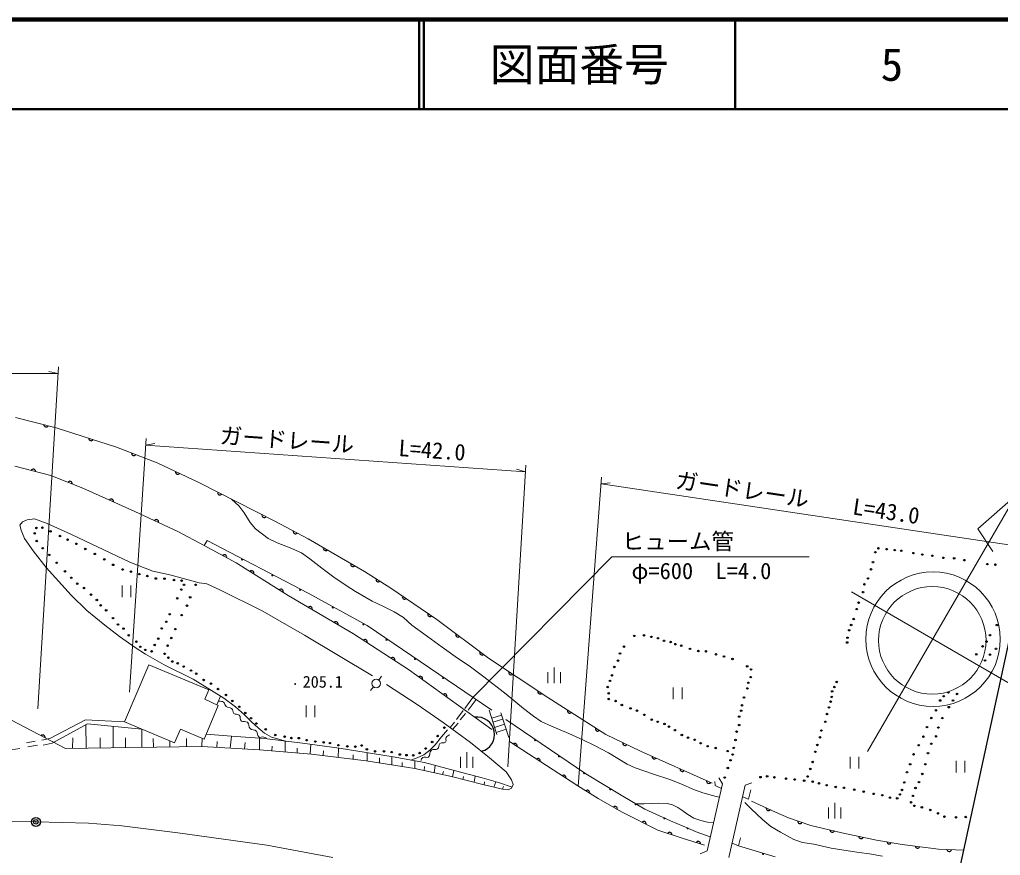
# Model space of a CAD drawing. Units: millimetres, scale not verified. Extents: x 40000 to 680000, y 20000 to 380000.
# Drawn here: x 464148 to 573599, y 286777 to 380000 of the extents above; entities that cross this region are included whole.
import ezdxf
from ezdxf.enums import TextEntityAlignment as Align

# ---------------------------------------------------------------- set-up
doc = ezdxf.new("R2010")
doc.units = ezdxf.units.MM
doc.header["$LTSCALE"] = 1000
doc.header["$PDMODE"] = 32
doc.header["$PDSIZE"] = 500
doc.linetypes.add('CHAIN', pattern=[18.5, 12, -1.5, 3.5, -1.5])
for name, color, linetype, lineweight in [('M-BGD', 7, 'Continuous', 13), ('M-BMK', 2, 'CHAIN', 13), ('M-BMK-SRVR', 3, 'Continuous', 25), ('M-STR-HTXT', 7, 'Continuous', 13), ('M-TTL', 2, 'Continuous', 140), ('M-TTL-LINE', 7, 'Continuous', 50)]:
    doc.layers.add(name, color=color, linetype=linetype, lineweight=lineweight)
doc.layers.add('M-BMK-HTXT', color=7, linetype='Continuous')
doc.layers.add('M-TTL-TXT', color=7, linetype='Continuous')
doc.styles.add('ＭＳ ゴシック', font='')
doc.styles.get('ＭＳ ゴシック').set_extended_font_data('MS Gothic')

msp = doc.modelspace()

# ---------------------------------------------------------------- linework, layer by layer
at = {"layer": 'M-BGD'}
for p, q in [((463681, 335616), (468223, 334481)), ((468223, 334481), (474974, 332315)), ((474974, 332315), (479495, 330569)), ((479495, 330569), (484164, 328361)), ((463618, 330175), (467634, 329166)), ((467634, 329166), (471188, 327736)), ((484164, 328361), (492639, 324050)), ((471188, 327736), (477014, 325149)), ((487811, 326506), (488664, 325730)), ((558771, 298375), (575356, 326938)), ((575356, 326938), (571097, 323200)), ((477014, 325149), (481787, 322920)), ((488664, 325730), (489210, 325001)), ((464454, 323986), (464160, 323628)), ((465001, 324196), (464454, 323986)), ((465821, 324301), (465001, 324196)), ((467230, 323797), (465821, 324301)), ((489210, 325001), (489869, 323908)), ((492639, 324050), (496340, 322094)), ((464160, 323628), (464328, 323061)), ((464328, 323061), (464706, 322135)), ((469943, 322556), (467230, 323797)), ((481787, 322920), (484732, 321343)), ((489869, 323908), (490458, 323207)), ((490458, 323207), (491902, 322113)), ((571097, 323200), (572740, 320689)), ((464706, 322135), (465674, 320747)), ((472824, 321189), (469943, 322556)), ((484732, 321343), (485074, 321894)), ((485074, 321894), (496336, 316009)), ((491902, 322113), (492884, 321636)), ((496340, 322094), (502649, 318435)), ((465674, 320747), (467104, 318897)), ((476441, 319486), (472824, 321189)), ((484732, 321343), (488328, 319408)), ((492884, 321636), (494356, 321090)), ((494356, 321090), (495604, 320515)), ((495604, 320515), (496543, 319870)), ((496543, 319870), (497861, 318818)), ((467104, 318897), (469901, 315784)), ((479028, 318497), (476441, 319486)), ((488328, 319408), (494132, 315770)), ((497861, 318818), (499207, 317823)), ((480899, 318055), (479028, 318497)), ((484191, 317193), (480899, 318055)), ((499207, 317823), (500581, 316870)), ((502649, 318435), (505586, 316598)), ((475583, 316864), (475583, 315564)), ((476558, 315564), (476558, 316864)), ((485042, 317067), (484191, 317193)), ((486556, 316342), (485042, 317067)), ((491225, 314070), (486556, 316342)), ((500581, 316870), (501632, 316197)), ((505586, 316598), (510704, 313079)), ((469901, 315784), (471667, 314102)), ((494132, 315770), (501419, 311490)), ((496336, 316009), (502928, 312413)), ((501632, 316197), (503483, 315131)), ((556971, 316187), (575132, 305642)), ((503483, 315131), (504674, 314584)), ((504674, 314584), (505964, 313939)), ((471667, 314102), (473644, 312462)), ((495957, 311357), (491225, 314070)), ((505964, 313939), (506988, 313323)), ((506988, 313323), (507913, 312467)), ((510704, 313079), (516466, 308789)), ((473644, 312462), (475284, 311179)), ((502928, 312413), (516847, 302963)), ((507913, 312467), (509679, 311178)), ((475284, 311179), (477030, 309980)), ((503517, 306815), (495957, 311357)), ((501419, 311490), (507538, 307515)), ((509679, 311178), (511292, 310014)), ((477030, 309980), (478187, 309223)), ((511292, 310014), (513030, 308780)), ((478187, 309223), (480268, 308045)), ((513030, 308780), (514306, 307925)), ((516466, 308789), (523083, 304401)), ((478563, 308025), (475851, 301683)), ((485250, 305250), (478563, 308025)), ((480268, 308045), (483528, 306426)), ((514306, 307925), (515960, 306677)), ((523808, 306000), (523808, 307750)), ((504551, 306762), (504226, 306337)), ((507538, 307515), (516844, 300828)), ((515960, 306677), (518442, 304742)), ((523108, 306000), (523108, 307225)), ((524508, 306000), (524508, 307225)), ((469271, 298683), (455444, 305928)), ((483528, 306426), (485547, 305157)), ((503648, 305578), (503323, 305153)), ((508524, 303590), (505103, 305848)), ((537095, 305493), (537095, 304193)), ((538070, 304193), (538070, 305493)), ((484809, 304198), (485250, 305250)), ((485547, 305157), (486935, 304302)), ((486550, 304539), (486141, 303587)), ((486935, 304302), (488253, 303363)), ((513831, 303171), (514744, 304391)), ((518442, 304742), (520377, 303144)), ((523083, 304401), (529553, 300258)), ((484759, 299741), (486323, 303504)), ((486323, 303504), (484809, 304198)), ((488253, 303363), (489230, 302467)), ((496122, 303501), (496122, 302201)), ((497097, 302201), (497097, 303501)), ((511426, 301600), (508524, 303590)), ((514195, 302988), (515102, 304148)), ((489230, 302467), (490033, 301669)), ((512918, 301952), (513645, 302923)), ((513307, 301885), (513905, 302614)), ((516538, 302989), (517416, 300253)), ((517938, 302435), (516830, 302079)), ((517865, 302661), (518744, 299926)), ((520377, 303144), (521498, 302303)), ((521498, 302303), (522367, 301714)), ((467529, 299798), (471483, 301901)), ((467767, 299279), (471707, 301466)), ((471483, 301901), (475851, 301683)), ((471559, 298718), (471538, 301372)), ((471707, 301466), (477800, 300866)), ((474602, 298764), (474601, 301181)), ((475851, 301683), (481451, 299335)), ((490033, 301669), (490775, 300990)), ((514448, 299359), (511426, 301600)), ((512179, 301041), (512694, 301644)), ((512466, 300829), (513073, 301539)), ((518083, 301983), (516975, 301627)), ((518267, 301409), (517159, 301053)), ((518426, 301933), (527342, 295876)), ((522367, 301714), (523503, 301195)), ((523503, 301195), (525438, 300382)), ((470060, 298695), (470074, 299899)), ((473144, 298742), (473144, 299899)), ((475976, 298785), (475976, 299899)), ((477785, 298813), (477800, 300866)), ((481451, 299335), (482096, 300849)), ((482096, 300849), (484759, 299741)), ((484983, 300280), (487796, 300067)), ((487663, 298740), (487796, 300067)), ((487796, 300067), (491484, 299801)), ((490775, 300990), (491479, 300404)), ((491479, 300404), (492252, 299975)), ((492252, 299975), (493852, 299518)), ((510523, 299106), (511214, 300003)), ((511214, 300003), (511906, 300769)), ((518449, 300843), (517341, 300487)), ((525438, 300382), (527008, 299681)), ((529553, 300258), (533446, 298413)), ((464907, 299349), (465889, 299517)), ((465047, 298886), (466127, 299054)), ((466632, 299615), (467529, 299798)), ((466758, 299068), (467767, 299279)), ((469271, 298683), (484488, 298909)), ((479074, 298832), (479060, 299801)), ((480926, 298861), (480914, 299560)), ((482762, 298889), (482762, 299801)), ((484509, 299845), (484488, 298909)), ((484488, 298909), (490932, 298567)), ((486169, 298820), (486187, 299463)), ((489252, 298656), (489309, 299369)), ((490932, 298567), (490916, 299842)), ((491484, 299801), (495704, 299296)), ((492299, 298452), (492319, 298977)), ((493765, 299542), (493777, 298329)), ((495704, 299296), (499825, 298735)), ((496591, 298093), (496641, 299169)), ((509934, 298526), (510523, 299106)), ((516598, 297676), (514448, 299359)), ((518800, 299472), (526427, 294530)), ((527008, 299681), (528396, 298994)), ((528396, 298994), (529882, 298209)), ((435656, 294122), (464162, 298714)), ((490932, 298567), (496716, 298083)), ((495104, 298734), (495112, 298217)), ((496716, 298083), (502814, 297305)), ((498037, 297914), (498058, 298435)), ((499702, 297702), (499739, 298747)), ((499825, 298735), (505826, 297768)), ((501359, 297491), (501353, 297988)), ((502918, 297289), (502951, 298231)), ((505675, 296872), (505698, 297789)), ((505826, 297768), (509317, 297123)), ((508504, 297648), (509242, 297993)), ((509242, 297993), (509934, 298526)), ((513341, 296544), (513341, 297769)), ((514041, 296544), (514041, 298294)), ((514741, 296544), (514741, 297769)), ((529882, 298209), (530906, 297592)), ((533446, 298413), (541437, 294838)), ((556826, 297780), (556826, 296480)), ((557801, 296480), (557801, 297780)), ((502814, 297305), (508240, 296485)), ((504311, 297079), (504319, 297645)), ((506832, 296698), (506824, 297122)), ((507801, 297403), (508504, 297648)), ((508240, 296485), (508250, 297320)), ((509310, 296249), (509329, 296686)), ((509317, 297123), (512780, 296198)), ((510424, 296003), (510525, 296800)), ((518430, 296078), (516598, 297676)), ((530906, 297592), (531957, 296933)), ((531957, 296933), (532826, 296541)), ((568655, 297307), (568655, 296007)), ((569630, 296007), (569630, 297307)), ((508240, 296485), (512341, 295580)), ((511324, 295805), (511435, 296134)), ((512341, 295580), (515832, 294697)), ((512468, 295548), (512609, 296243)), ((512780, 296198), (515752, 295427)), ((513626, 295255), (513678, 295583)), ((514868, 294941), (514998, 295622)), ((519047, 295218), (518430, 296078)), ((527342, 295876), (531454, 293384)), ((532826, 296541), (534873, 295854)), ((534873, 295854), (536710, 295251)), ((515752, 295427), (517603, 294894)), ((515832, 294697), (518040, 294150)), ((515985, 294659), (516042, 294975)), ((517085, 294387), (517283, 294986)), ((517603, 294894), (519109, 294398)), ((518040, 294150), (518145, 294461)), ((519215, 294667), (519047, 295218)), ((519056, 294265), (519215, 294667)), ((526427, 294530), (528698, 293128)), ((536710, 295251), (538140, 294690)), ((538140, 294690), (539275, 294157)), ((540867, 287293), (542588, 294751)), ((541731, 295003), (541768, 294564)), ((541768, 294564), (542466, 294222)), ((542588, 294751), (542177, 295415)), ((543294, 286532), (545119, 294616)), ((545119, 294616), (545862, 294882)), ((518040, 294150), (518682, 294097)), ((518682, 294097), (519056, 294265)), ((531454, 293384), (533935, 291933)), ((539275, 294157), (540397, 293765)), ((540397, 293765), (541869, 293344)), ((541869, 293344), (542243, 293256)), ((545497, 293059), (545768, 294087)), ((528698, 293128), (531404, 291599)), ((532932, 292520), (533836, 292525)), ((533836, 292525), (534612, 292563)), ((534612, 292563), (535472, 292591)), ((535472, 292591), (536397, 292554)), ((536397, 292554), (537014, 292413)), ((537014, 292413), (537593, 292133)), ((544824, 293309), (545497, 293059)), ((545070, 292672), (545771, 291980)), ((545830, 292829), (548521, 291609)), ((555108, 290882), (555108, 292632)), ((531404, 291599), (535357, 289595)), ((533935, 291933), (536788, 290622)), ((537593, 292133), (538051, 291806)), ((538051, 291806), (538724, 291329)), ((538724, 291329), (539407, 290946)), ((545771, 291980), (547098, 290756)), ((548521, 291609), (549951, 290964)), ((554408, 290882), (554408, 292107)), ((555808, 290882), (555808, 292107)), ((536788, 290622), (538190, 290033)), ((539407, 290946), (540182, 290684)), ((540182, 290684), (540930, 290497)), ((540930, 290497), (541595, 290448)), ((547098, 290756), (547986, 289989)), ((549951, 290964), (552433, 290109)), ((552433, 290109), (555896, 289310)), ((535357, 289595), (538091, 288683)), ((538190, 290033), (539648, 289402)), ((539648, 289402), (541227, 288850)), ((547986, 289989), (549052, 289354)), ((549052, 289354), (550566, 288541)), ((555896, 289310), (559765, 288483)), ((538091, 288683), (540573, 287912)), ((544389, 287835), (543657, 288139)), ((544585, 288746), (544389, 287835)), ((550566, 288541), (551510, 288232)), ((551510, 288232), (552790, 288017)), ((552790, 288017), (554697, 287569)), ((559765, 288483), (562625, 288006)), ((562625, 288006), (566689, 287463)), ((540082, 286965), (540867, 287293)), ((544389, 287835), (548469, 286629)), ((554697, 287569), (556137, 287354)), ((556137, 287354), (557841, 287111)), ((557841, 287111), (558975, 286967)), ((558975, 286967), (560458, 286687)), ((566689, 287463), (569504, 287346))]:
    msp.add_line(p, q, dxfattribs=at)
at = {"layer": 'M-BGD', "lineweight": 25}
for centre in [(466023, 323295), (466696, 323323), (467593, 322931), (465841, 322692), (466051, 321837), (468659, 322398), (469500, 321991), (466724, 321038), (470481, 321529), (471477, 320954), (559990, 321035), (560915, 320932), (561803, 320829), (562541, 320754), (467453, 320295), (472542, 320407), (473594, 319790), (559644, 320595), (563897, 320493), (564887, 320334), (566009, 320193), (567224, 319969), (568439, 319904), (569561, 319707), (468280, 319412), (469205, 318458), (474589, 319187), (475655, 318668), (476566, 318430), (559167, 318689), (559392, 319483), (572150, 319268), (573047, 319203), (469906, 317743), (477505, 318150), (478402, 317939), (479351, 317664), (480314, 317645), (481370, 317486), (482230, 317421), (558812, 317670), (470579, 317084), (471322, 316594), (482185, 316428), (482493, 316952), (483800, 316953), (558429, 317016), (472108, 315865), (472767, 315262), (481736, 315452), (483183, 315565), (558279, 316137), (473187, 314659), (473804, 314112), (482819, 314626), (557569, 314249), (557775, 314969), (474561, 313243), (480898, 313677), (482230, 313575), (557228, 313141), (475136, 312528), (475739, 312079), (480010, 312088), (480518, 312836), (481529, 312018), (556723, 311894), (556947, 312468), (573200, 312463), (476328, 311322), (479627, 310958), (481066, 311023), (532740, 311260), (533834, 311316), (534647, 311148), (535376, 310998), (556541, 311052), (572429, 311341), (477183, 310607), (477617, 310046), (478164, 309696), (479225, 310247), (480660, 310168), (531591, 310063), (536058, 310708), (536797, 310578), (537339, 310335), (537984, 310166), (538965, 309811), (556499, 310520), (571616, 310093), (572050, 310626), (573116, 309813), (478879, 309528), (480337, 309256), (480758, 308822), (531151, 309297), (539900, 309568), (540732, 309540), (541872, 309204), (542751, 308961), (543704, 308680), (570915, 309210), (572443, 309168), (481178, 308401), (481795, 308205), (482468, 307840), (530516, 307792), (530918, 308503), (545344, 307867), (545779, 307517), (571882, 308523), (483267, 307392), (483856, 307041), (530245, 306858), (545737, 306661), (484683, 306340), (485511, 305934), (486296, 305331), (529778, 305558), (530030, 306241), (545372, 305400), (545470, 306030), (555079, 305550), (555332, 306117), (487165, 304672), (529890, 304857), (529899, 304213), (544980, 304390), (554785, 304456), (554827, 305066), (567279, 304528), (567798, 304949), (568770, 304780), (487880, 303999), (488665, 303354), (530656, 303988), (531357, 303558), (532320, 303166), (544769, 303521), (554469, 303278), (554659, 303930), (566880, 304055), (567844, 303308), (568307, 304051), (489324, 302667), (489969, 302078), (533049, 302923), (533871, 302455), (544447, 302259), (544671, 302904), (554259, 302542), (565884, 302092), (566403, 302962), (567129, 302088), (490572, 301489), (511546, 301027), (534694, 301923), (535348, 301680), (536115, 301446), (536619, 301137), (544447, 301306), (554059, 301680), (565408, 301083), (566681, 301036), (491609, 300845), (492675, 300200), (493726, 300017), (494483, 299863), (495310, 299849), (510788, 300087), (537273, 300745), (538049, 300203), (538741, 299913), (544167, 300577), (553460, 299945), (553618, 300702), (565015, 300017), (566428, 300055), (496180, 299625), (497147, 299471), (498086, 299386), (498773, 299302), (499727, 299064), (500722, 298938), (501619, 298910), (502320, 299036), (510186, 299429), (539479, 299670), (540143, 299287), (540947, 298950), (541835, 298754), (543844, 298768), (544040, 299651), (553176, 299094), (564482, 299064), (565882, 299228), (502895, 298601), (503821, 298377), (504816, 298377), (505671, 298293), (506582, 298027), (507326, 297956), (508083, 297942), (508784, 298195), (509457, 298699), (543171, 298408), (543718, 298025), (552955, 298336), (563907, 298041), (565517, 298176), (543480, 297394), (552659, 297193), (563529, 296947), (565223, 296943), (542839, 295455), (543185, 296520), (546826, 295499), (547574, 295593), (548387, 295490), (552088, 295576), (552388, 296417), (563178, 296050), (564886, 295863), (549686, 295341), (550640, 295238), (551705, 295107), (552658, 294995), (553359, 294817), (554219, 294602), (555224, 294411), (562870, 294914), (564522, 294952), (556135, 294312), (557299, 294102), (558351, 293892), (559472, 293639), (560425, 293485), (562385, 293577), (562618, 294073), (563835, 293410), (564129, 294293), (561267, 293219), (562080, 293135), (563638, 292695), (564003, 292302), (564830, 292134), (565770, 291839), (566625, 291461), (567354, 291096), (568658, 291026), (569737, 291054)]:
    msp.add_circle(centre, 83.5, dxfattribs=at)
at = {"layer": 'M-BGD'}
for centre, radius in [((488985, 319770), 57.1), ((492353, 318010), 57.1), ((566088, 310893), 7500), ((495452, 316390), 57.1), ((566001, 310761), 6000), ((499090, 314418), 57.1), ((502523, 312546), 57.1), ((505091, 310835), 57.1), ((508267, 308678), 57.1), ((511400, 306551), 57.1), ((494902, 305888), 51.9), ((503937, 305958), 477), ((521677, 299614), 57.1), ((524331, 297811), 57.1), ((527137, 295944), 57.1), ((530069, 294137), 57.1), ((532885, 292456), 57.1), ((536112, 290895), 57.1), ((538694, 289787), 57.1), ((547114, 286925), 57.1)]:
    msp.add_circle(centre, radius, dxfattribs=at)
at = {"layer": 'M-BGD', "lineweight": 25}
for centre, radius, start, end in [((467112, 334816), 256, 178.64414, 333.28337), ((472123, 333288), 256, 174.89039, 329.52962), ((476905, 331629), 256, 171.57148, 326.21071), ((465669, 329602), 256, 358.57358, 153.21281), ((481800, 329541), 256, 167.3675, 322.00673), ((469760, 328250), 256, 350.76216, 145.4014), ((486501, 327235), 256, 165.71863, 320.35786), ((474366, 326263), 256, 348.73709, 143.37632), ((479404, 323971), 256, 347.64967, 142.28891), ((491446, 324720), 256, 165.71863, 320.35786), ((494937, 322899), 256, 164.828, 319.46724), ((498296, 321025), 256, 162.56665, 317.20588), ((487001, 320058), 256, 344.39961, 139.03885), ((490039, 318269), 256, 340.60042, 135.23965), ((501356, 319250), 256, 162.56665, 317.20588), ((504187, 317539), 256, 160.66271, 315.30194), ((493312, 316217), 256, 340.60042, 135.23965), ((507111, 315618), 256, 158.1652, 312.80443), ((496565, 314275), 256, 342.2546, 136.89383), ((509954, 313663), 256, 158.1652, 312.80443), ((499439, 312588), 256, 342.2546, 136.89383), ((502695, 310594), 256, 339.67728, 134.31652), ((513067, 311389), 256, 156.01176, 310.65099), ((505772, 308596), 256, 339.67728, 134.31652), ((515764, 309381), 256, 156.01176, 310.65099), ((508866, 306493), 256, 336.97769, 131.61693), ((518997, 307178), 256, 159.13061, 313.76984), ((511583, 304539), 256, 336.97769, 131.61693), ((522231, 305033), 256, 159.13061, 313.76984), ((515218, 300263), 1938, 284.22171, 97.69503), ((525541, 302894), 256, 160.04881, 314.68804), ((466736, 299947), 256, 345.0279, 139.66713), ((528656, 300900), 256, 160.04881, 314.68804), ((519413, 299007), 256, 339.73804, 134.37727), ((531703, 299301), 256, 167.31425, 321.95348), ((534977, 297789), 256, 168.57815, 323.21738), ((522002, 297330), 256, 339.73804, 134.37727), ((524870, 295471), 256, 339.73804, 134.37727), ((538108, 296388), 256, 168.57815, 323.21738), ((541070, 295063), 256, 168.57815, 323.21738), ((527517, 293791), 256, 340.99402, 135.63325), ((530605, 291986), 256, 343.22406, 137.8633), ((547725, 292032), 256, 168.30391, 322.94315), ((533811, 290316), 256, 345.79117, 140.43041), ((551240, 290580), 256, 173.66475, 328.30399), ((536672, 289097), 256, 354.24543, 148.88467), ((554839, 289612), 256, 179.68577, 334.325), ((539872, 288071), 256, 355.41856, 150.0578), ((558055, 288906), 256, 180.61398, 335.25322), ((561188, 288303), 256, 183.21806, 337.85729), ((564351, 287832), 256, 185.06456, 339.70379), ((567881, 287470), 256, 190.29362, 344.93286)]:
    msp.add_arc(centre, radius, start, end, dxfattribs=at)
at = {"layer": 'M-BGD'}
for points, knots in [([(491686, 299842), (491579, 299914), (491527, 299936), (491416, 299975), (491203, 300049), (491007, 299837), (490839, 299987), (490636, 300168), (490772, 300438), (490585, 300635), (490377, 300855), (490083, 300714), (489867, 300926), (489655, 301134), (489796, 301439), (489563, 301624), (489360, 301785), (489118, 301600), (488911, 301757), (488685, 301929), (488855, 302242), (488645, 302434), (488468, 302596), (488237, 302459), (488060, 302621), (487884, 302782), (487983, 303018), (487802, 303173), (487617, 303332), (487398, 303212), (487208, 303365), (487035, 303504), (487100, 303728), (486917, 303855), (486744, 303975), (486601, 303975), (486390, 303971)], [0, 0, 0, 0, 1, 1, 1, 2, 2, 2, 3, 3, 3, 4, 4, 4, 5, 5, 5, 6, 6, 6, 7, 7, 7, 8, 8, 8, 9, 9, 9, 10, 10, 10, 11, 11, 11, 12, 12, 12, 12]), ([(508947, 297346), (508983, 297488), (509027, 297581), (509140, 297683), (509322, 297846), (509558, 297605), (509763, 297739), (510035, 297916), (509854, 298287), (510100, 298499), (510311, 298681), (510578, 298476), (510797, 298648), (511003, 298809), (510848, 299103), (511053, 299265), (511252, 299422), (511511, 299235), (511682, 299421), (511822, 299573), (511639, 299771), (511751, 299944), (511857, 300110), (511985, 300159), (512168, 300225)], [0, 0, 0, 0, 1, 1, 1, 2, 2, 2, 3, 3, 3, 4, 4, 4, 5, 5, 5, 6, 6, 6, 7, 7, 7, 8, 8, 8, 8])]:
    msp.add_open_spline(points, degree=3, knots=knots, dxfattribs=at)
at = {"layer": 'M-BMK'}
for p, q in [((461411, 290585), (465967, 290514)), ((465967, 290514), (471821, 290353)), ((471821, 290353), (475564, 290059)), ((475564, 290059), (481789, 289281)), ((481789, 289281), (491746, 287919)), ((491746, 287919), (499107, 286552))]:
    msp.add_line(p, q, dxfattribs=at)
at = {"layer": 'M-BMK-SRVR'}
msp.add_line((566719, 274502), (577405, 323778), dxfattribs=at)
msp.add_circle((465967, 290514), 500, dxfattribs=at)
msp.add_point((465967, 290514), dxfattribs=at)
at = {"layer": 'M-STR-HTXT'}
for p, q in [((372578, 340541), (468429, 340541)), ((466189, 303140), (468473, 341276)), ((468429, 340541), (467422, 340762)), ((476401, 304994), (478263, 333264)), ((478214, 332529), (479229, 332708)), ((478214, 332529), (520595, 329555)), ((518625, 296654), (520639, 330290)), ((520595, 329555), (519607, 329847)), ((526491, 294488), (529091, 328950)), ((529036, 328216), (530062, 328315)), ((529036, 328216), (576821, 321085)), ((514744, 304391), (530245, 320086)), ((530245, 320086), (552275, 320086))]:
    msp.add_line(p, q, dxfattribs=at)
at = {"layer": 'M-TTL'}
msp.add_line((680000, 380000), (40000, 380000), dxfattribs=at)
at = {"layer": 'M-TTL-LINE'}
for p, q in [((508747, 380000), (508747, 370000)), ((509247, 380000), (509247, 370000)), ((543997, 380000), (543997, 370000)), ((40000, 370000), (680000, 370000))]:
    msp.add_line(p, q, dxfattribs=at)

# ---------------------------------------------------------------- texts
at = {"layer": 'M-BMK-HTXT', "style": 'ＭＳ ゴシック'}
msp.add_text('205.1', height=1320, dxfattribs=at).set_placement((495739, 305085), align=Align.BOTTOM_LEFT)
at = {"layer": 'M-STR-HTXT', "style": 'ＭＳ ゴシック'}
for s, rotation, p in [('ガードレール\u3000\u3000L=42.0', 355.987, (486399, 332179)), ('ガードレール\u3000\u3000L=43.0', 351.513, (537168, 327228))]:
    msp.add_text(s, height=1833, rotation=rotation, dxfattribs=at).set_placement(p, align=Align.BOTTOM_LEFT)
for s, p in [('ヒューム管', (531360, 320348)), ('φ=600  L=4.0', (532427, 317042))]:
    msp.add_text(s, height=1833, dxfattribs=at).set_placement(p, align=Align.BOTTOM_LEFT)
at = {"layer": 'M-TTL-TXT', "style": 'ＭＳ ゴシック'}
for s, p in [('図面番号', (526622, 375000)), ('5', (561497, 375000))]:
    msp.add_text(s, height=3666, dxfattribs=at).set_placement(p, align=Align.MIDDLE_CENTER)

doc.saveas('drawing.dxf')
